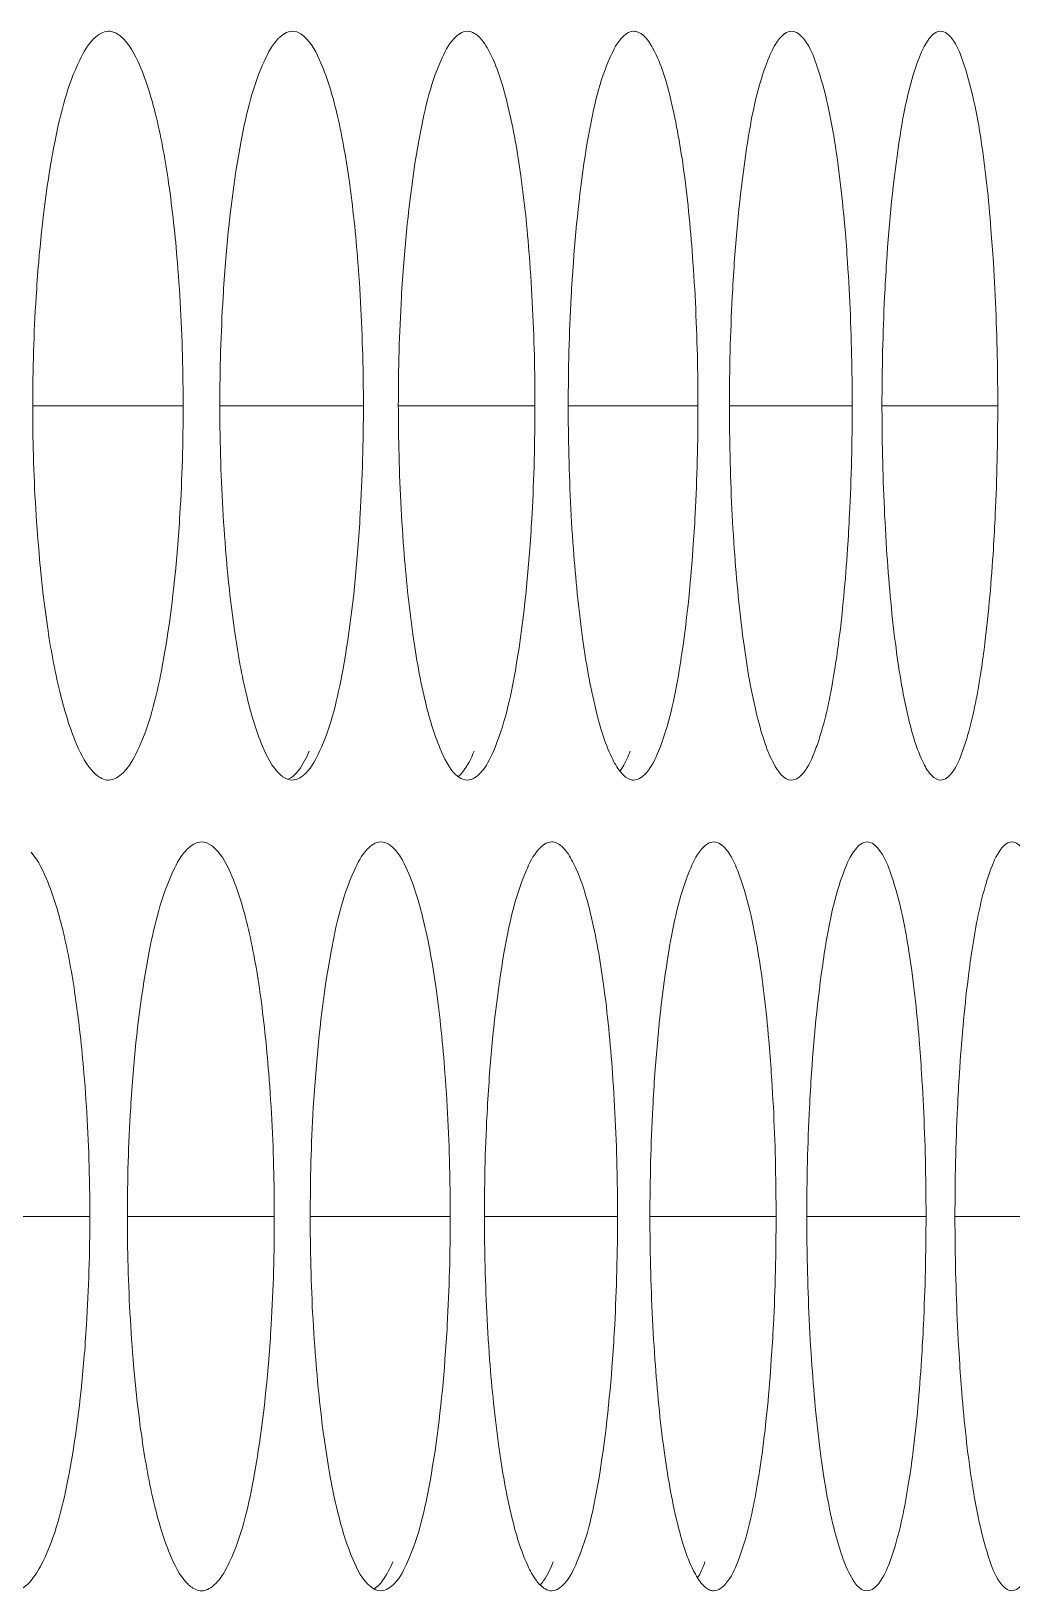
# Model space of a CAD drawing. Header units: millimetres. Extents: x 1177 to 4147, y 93 to 2194.
# Drawn here: x 2906.93 to 2914.79, y 1810.76 to 1823.26 of the extents above; entities that cross this region are included whole.
import ezdxf

# ---------------------------------------------------------------- set-up
doc = ezdxf.new("R2010")
doc.units = ezdxf.units.MM
doc.header["$LTSCALE"] = 0.1
doc.layers.add('标注', color=251, linetype='Continuous', lineweight=9)

msp = doc.modelspace()

# ---------------------------------------------------------------- linework, layer by layer
at = {"layer": '标注'}
for p, q in [((2906.944, 1820.255), (2908.15, 1820.255)), ((2908.444, 1820.255), (2909.595, 1820.255)), ((2909.875, 1820.255), (2910.97, 1820.255)), ((2911.237, 1820.255), (2912.277, 1820.255)), ((2912.529, 1820.255), (2913.513, 1820.255)), ((2913.752, 1820.255), (2914.68, 1820.255)), ((2906.168, 1813.76), (2907.402, 1813.76)), ((2907.703, 1813.76), (2908.881, 1813.76)), ((2909.169, 1813.76), (2910.291, 1813.76)), ((2910.565, 1813.76), (2911.632, 1813.76)), ((2911.892, 1813.76), (2912.903, 1813.76)), ((2913.149, 1813.76), (2914.105, 1813.76)), ((2914.337, 1813.76), (2915.237, 1813.76))]:
    msp.add_line(p, q, dxfattribs=at)
for points, knots in [([(2907.553, 1823.255), (2907.509, 1823.255), (2907.404, 1823.185), (2907.351, 1823.085), (2907.321, 1823.024)], [0, 0, 0, 0, 0.389659, 1, 1, 1, 1]), ([(2907.677, 1823.189), (2907.667, 1823.199), (2907.633, 1823.232), (2907.586, 1823.255), (2907.553, 1823.255)], [0, 0, 0, 0, 0.295107, 1, 1, 1, 1]), ([(2908.104, 1821.403), (2908.087, 1821.614), (2908.045, 1822.003), (2907.954, 1822.523), (2907.84, 1822.912), (2907.739, 1823.122), (2907.677, 1823.189)], [0, 0, 0, 0, 0.343252, 0.632232, 0.852748, 1, 1, 1, 1]), ([(2909.025, 1823.255), (2908.983, 1823.255), (2908.882, 1823.183), (2908.833, 1823.085), (2908.804, 1823.024)], [0, 0, 0, 0, 0.384136, 1, 1, 1, 1]), ([(2909.115, 1823.217), (2909.108, 1823.223), (2909.082, 1823.243), (2909.049, 1823.255), (2909.025, 1823.255)], [0, 0, 0, 0, 0.282086, 1, 1, 1, 1]), ([(2909.551, 1821.403), (2909.534, 1821.624), (2909.492, 1822.028), (2909.399, 1822.566), (2909.285, 1822.953), (2909.18, 1823.161), (2909.115, 1823.217)], [0, 0, 0, 0, 0.353299, 0.646273, 0.86342, 1, 1, 1, 1]), ([(2910.428, 1823.255), (2910.388, 1823.255), (2910.291, 1823.181), (2910.245, 1823.085), (2910.218, 1823.024)], [0, 0, 0, 0, 0.378328, 1, 1, 1, 1]), ([(2910.929, 1821.403), (2910.912, 1821.635), (2910.871, 1822.056), (2910.775, 1822.606), (2910.671, 1822.968), (2910.57, 1823.159), (2910.514, 1823.221), (2910.485, 1823.238)], [0, 0, 0, 0, 0.364158, 0.661207, 0.874207, 0.947517, 1, 1, 1, 1]), ([(2911.762, 1823.255), (2911.723, 1823.255), (2911.63, 1823.179), (2911.589, 1823.084), (2911.563, 1823.024)], [0, 0, 0, 0, 0.37223, 1, 1, 1, 1]), ([(2912.237, 1821.403), (2912.22, 1821.645), (2912.179, 1822.083), (2912.083, 1822.647), (2911.978, 1823.01), (2911.876, 1823.191), (2911.817, 1823.243), (2911.788, 1823.251)], [0, 0, 0, 0, 0.376417, 0.678059, 0.88637, 0.953961, 1, 1, 1, 1]), ([(2913.027, 1823.255), (2912.989, 1823.255), (2912.9, 1823.177), (2912.862, 1823.084), (2912.838, 1823.024)], [0, 0, 0, 0, 0.36584, 1, 1, 1, 1]), ([(2913.372, 1822.376), (2913.336, 1822.595), (2913.276, 1822.883), (2913.153, 1823.177), (2913.064, 1823.255), (2913.027, 1823.255)], [0, 0, 0, 0, 0.68404, 0.884461, 1, 1, 1, 1]), ([(2914.222, 1823.255), (2914.185, 1823.255), (2914.101, 1823.174), (2914.066, 1823.084), (2914.043, 1823.024)], [0, 0, 0, 0, 0.359161, 1, 1, 1, 1]), ([(2914.547, 1822.376), (2914.514, 1822.595), (2914.456, 1822.882), (2914.342, 1823.174), (2914.258, 1823.255), (2914.222, 1823.255)], [0, 0, 0, 0, 0.688296, 0.888112, 1, 1, 1, 1]), ([(2907.321, 1823.024), (2907.222, 1822.821), (2907.088, 1822.277), (2907.019, 1821.729), (2906.992, 1821.403)], [0, 0, 0, 0, 0.407744, 1, 1, 1, 1]), ([(2908.804, 1823.024), (2908.709, 1822.82), (2908.581, 1822.276), (2908.516, 1821.729), (2908.49, 1821.403)], [0, 0, 0, 0, 0.407017, 1, 1, 1, 1]), ([(2910.218, 1823.024), (2910.128, 1822.819), (2910.006, 1822.275), (2909.944, 1821.729), (2909.919, 1821.403)], [0, 0, 0, 0, 0.406317, 1, 1, 1, 1]), ([(2911.563, 1823.024), (2911.476, 1822.818), (2911.361, 1822.274), (2911.302, 1821.729), (2911.278, 1821.403)], [0, 0, 0, 0, 0.405644, 1, 1, 1, 1]), ([(2912.838, 1823.024), (2912.755, 1822.817), (2912.647, 1822.273), (2912.591, 1821.728), (2912.568, 1821.403)], [0, 0, 0, 0, 0.405, 1, 1, 1, 1]), ([(2914.043, 1823.024), (2913.965, 1822.816), (2913.863, 1822.273), (2913.81, 1821.728), (2913.789, 1821.403)], [0, 0, 0, 0, 0.404385, 1, 1, 1, 1]), ([(2913.476, 1821.403), (2913.47, 1821.491), (2913.445, 1821.817), (2913.41, 1822.142), (2913.372, 1822.376)], [0, 0, 0, 0, 0.272672, 1, 1, 1, 1]), ([(2914.645, 1821.403), (2914.639, 1821.491), (2914.616, 1821.817), (2914.583, 1822.141), (2914.547, 1822.376)], [0, 0, 0, 0, 0.272763, 1, 1, 1, 1]), ([(2906.992, 1821.403), (2906.984, 1821.31), (2906.956, 1820.928), (2906.944, 1820.546), (2906.944, 1820.255)], [0, 0, 0, 0, 0.241968, 1, 1, 1, 1]), ([(2908.15, 1820.255), (2908.15, 1820.353), (2908.146, 1820.736), (2908.127, 1821.119), (2908.104, 1821.403)], [0, 0, 0, 0, 0.255908, 1, 1, 1, 1]), ([(2908.49, 1821.403), (2908.482, 1821.31), (2908.456, 1820.928), (2908.444, 1820.545), (2908.444, 1820.255)], [0, 0, 0, 0, 0.241932, 1, 1, 1, 1]), ([(2909.595, 1820.255), (2909.595, 1820.353), (2909.591, 1820.736), (2909.573, 1821.119), (2909.551, 1821.403)], [0, 0, 0, 0, 0.255929, 1, 1, 1, 1]), ([(2909.919, 1821.403), (2909.911, 1821.31), (2909.886, 1820.928), (2909.875, 1820.545), (2909.875, 1820.255)], [0, 0, 0, 0, 0.241898, 1, 1, 1, 1]), ([(2910.97, 1820.255), (2910.97, 1820.353), (2910.967, 1820.736), (2910.95, 1821.119), (2910.929, 1821.403)], [0, 0, 0, 0, 0.255949, 1, 1, 1, 1]), ([(2911.278, 1821.403), (2911.271, 1821.31), (2911.247, 1820.928), (2911.237, 1820.545), (2911.237, 1820.255)], [0, 0, 0, 0, 0.241865, 1, 1, 1, 1]), ([(2912.277, 1820.255), (2912.277, 1820.353), (2912.273, 1820.736), (2912.257, 1821.119), (2912.237, 1821.403)], [0, 0, 0, 0, 0.255968, 1, 1, 1, 1]), ([(2912.568, 1821.403), (2912.562, 1821.31), (2912.539, 1820.928), (2912.529, 1820.545), (2912.529, 1820.255)], [0, 0, 0, 0, 0.241834, 1, 1, 1, 1]), ([(2913.513, 1820.255), (2913.513, 1820.353), (2913.51, 1820.736), (2913.495, 1821.119), (2913.476, 1821.403)], [0, 0, 0, 0, 0.255986, 1, 1, 1, 1]), ([(2913.789, 1821.403), (2913.783, 1821.31), (2913.761, 1820.928), (2913.752, 1820.545), (2913.752, 1820.255)], [0, 0, 0, 0, 0.241805, 1, 1, 1, 1]), ([(2914.68, 1820.255), (2914.68, 1820.353), (2914.677, 1820.736), (2914.663, 1821.118), (2914.645, 1821.403)], [0, 0, 0, 0, 0.256003, 1, 1, 1, 1]), ([(2906.944, 1820.255), (2906.944, 1820.157), (2906.948, 1819.775), (2906.967, 1819.392), (2906.992, 1819.108)], [0, 0, 0, 0, 0.255891, 1, 1, 1, 1]), ([(2908.104, 1819.108), (2908.112, 1819.2), (2908.139, 1819.582), (2908.15, 1819.965), (2908.15, 1820.255)], [0, 0, 0, 0, 0.24194, 1, 1, 1, 1]), ([(2908.444, 1820.255), (2908.444, 1820.157), (2908.448, 1819.775), (2908.467, 1819.392), (2908.49, 1819.108)], [0, 0, 0, 0, 0.255912, 1, 1, 1, 1]), ([(2909.551, 1819.108), (2909.558, 1819.2), (2909.584, 1819.582), (2909.595, 1819.965), (2909.595, 1820.255)], [0, 0, 0, 0, 0.241906, 1, 1, 1, 1]), ([(2909.875, 1820.255), (2909.875, 1820.157), (2909.879, 1819.775), (2909.897, 1819.392), (2909.919, 1819.108)], [0, 0, 0, 0, 0.255933, 1, 1, 1, 1]), ([(2910.929, 1819.108), (2910.936, 1819.2), (2910.96, 1819.582), (2910.97, 1819.965), (2910.97, 1820.255)], [0, 0, 0, 0, 0.241873, 1, 1, 1, 1]), ([(2911.237, 1820.255), (2911.237, 1820.157), (2911.241, 1819.775), (2911.257, 1819.392), (2911.278, 1819.108)], [0, 0, 0, 0, 0.255953, 1, 1, 1, 1]), ([(2912.237, 1819.108), (2912.244, 1819.2), (2912.267, 1819.582), (2912.277, 1819.965), (2912.277, 1820.255)], [0, 0, 0, 0, 0.241842, 1, 1, 1, 1]), ([(2912.529, 1820.255), (2912.529, 1820.157), (2912.533, 1819.775), (2912.548, 1819.392), (2912.568, 1819.108)], [0, 0, 0, 0, 0.255971, 1, 1, 1, 1]), ([(2913.476, 1819.108), (2913.482, 1819.2), (2913.504, 1819.582), (2913.513, 1819.965), (2913.513, 1820.255)], [0, 0, 0, 0, 0.241812, 1, 1, 1, 1]), ([(2913.752, 1820.255), (2913.752, 1820.157), (2913.755, 1819.775), (2913.77, 1819.392), (2913.789, 1819.108)], [0, 0, 0, 0, 0.255989, 1, 1, 1, 1]), ([(2914.645, 1819.108), (2914.651, 1819.2), (2914.671, 1819.582), (2914.68, 1819.965), (2914.68, 1820.255)], [0, 0, 0, 0, 0.241784, 1, 1, 1, 1]), ([(2906.992, 1819.108), (2907.009, 1818.9), (2907.051, 1818.517), (2907.143, 1818.003), (2907.257, 1817.615), (2907.357, 1817.404), (2907.417, 1817.334)], [0, 0, 0, 0, 0.339935, 0.62764, 0.849308, 1, 1, 1, 1]), ([(2907.782, 1817.487), (2907.88, 1817.69), (2908.011, 1818.234), (2908.078, 1818.782), (2908.104, 1819.108)], [0, 0, 0, 0, 0.407475, 1, 1, 1, 1]), ([(2908.49, 1819.108), (2908.507, 1818.89), (2908.55, 1818.491), (2908.643, 1817.959), (2908.758, 1817.572), (2908.861, 1817.363), (2908.925, 1817.303)], [0, 0, 0, 0, 0.349668, 0.641268, 0.859711, 1, 1, 1, 1]), ([(2909.244, 1817.487), (2909.338, 1817.691), (2909.463, 1818.235), (2909.526, 1818.782), (2909.551, 1819.108)], [0, 0, 0, 0, 0.406757, 1, 1, 1, 1]), ([(2909.919, 1819.108), (2909.936, 1818.88), (2909.978, 1818.465), (2910.074, 1817.916), (2910.189, 1817.532), (2910.294, 1817.326), (2910.361, 1817.279)], [0, 0, 0, 0, 0.360647, 0.656591, 0.871311, 1, 1, 1, 1]), ([(2910.637, 1817.487), (2910.726, 1817.692), (2910.845, 1818.236), (2910.905, 1818.782), (2910.929, 1819.108)], [0, 0, 0, 0, 0.406066, 1, 1, 1, 1]), ([(2911.278, 1819.108), (2911.296, 1818.869), (2911.338, 1818.437), (2911.435, 1817.877), (2911.54, 1817.515), (2911.642, 1817.33), (2911.698, 1817.274), (2911.727, 1817.263)], [0, 0, 0, 0, 0.372333, 0.672575, 0.882635, 0.952132, 1, 1, 1, 1]), ([(2911.96, 1817.487), (2912.045, 1817.693), (2912.157, 1818.237), (2912.214, 1818.782), (2912.237, 1819.108)], [0, 0, 0, 0, 0.405403, 1, 1, 1, 1]), ([(2912.568, 1819.108), (2912.586, 1818.855), (2912.629, 1818.403), (2912.715, 1817.885), (2912.808, 1817.559), (2912.877, 1817.386), (2912.962, 1817.255), (2913.027, 1817.255)], [0, 0, 0, 0, 0.389161, 0.695877, 0.811486, 0.900262, 1, 1, 1, 1]), ([(2913.372, 1818.135), (2913.384, 1818.207), (2913.43, 1818.53), (2913.459, 1818.856), (2913.476, 1819.108)], [0, 0, 0, 0, 0.224828, 1, 1, 1, 1]), ([(2913.789, 1819.108), (2913.805, 1818.856), (2913.845, 1818.404), (2913.937, 1817.828), (2914.039, 1817.467), (2914.136, 1817.295), (2914.196, 1817.255), (2914.222, 1817.255)], [0, 0, 0, 0, 0.389812, 0.696656, 0.899917, 0.961012, 1, 1, 1, 1]), ([(2914.547, 1818.135), (2914.558, 1818.207), (2914.602, 1818.53), (2914.629, 1818.856), (2914.645, 1819.108)], [0, 0, 0, 0, 0.224714, 1, 1, 1, 1]), ([(2913.214, 1817.487), (2913.23, 1817.528), (2913.301, 1817.739), (2913.344, 1817.959), (2913.372, 1818.135)], [0, 0, 0, 0, 0.199302, 1, 1, 1, 1]), ([(2914.398, 1817.487), (2914.413, 1817.528), (2914.48, 1817.74), (2914.52, 1817.959), (2914.547, 1818.135)], [0, 0, 0, 0, 0.198767, 1, 1, 1, 1]), ([(2907.553, 1817.255), (2907.596, 1817.255), (2907.701, 1817.326), (2907.752, 1817.425), (2907.782, 1817.487)], [0, 0, 0, 0, 0.389686, 1, 1, 1, 1]), ([(2908.989, 1817.262), (2909.025, 1817.275), (2909.096, 1817.348), (2909.138, 1817.434), (2909.161, 1817.487)], [0, 0, 0, 0, 0.398504, 1, 1, 1, 1]), ([(2909.025, 1817.255), (2909.067, 1817.255), (2909.168, 1817.328), (2909.216, 1817.426), (2909.244, 1817.487)], [0, 0, 0, 0, 0.384127, 1, 1, 1, 1]), ([(2910.356, 1817.285), (2910.368, 1817.295), (2910.423, 1817.353), (2910.458, 1817.427), (2910.482, 1817.487)], [0, 0, 0, 0, 0.193099, 1, 1, 1, 1]), ([(2910.428, 1817.255), (2910.469, 1817.255), (2910.566, 1817.33), (2910.61, 1817.426), (2910.637, 1817.487)], [0, 0, 0, 0, 0.37828, 1, 1, 1, 1]), ([(2911.653, 1817.329), (2911.661, 1817.34), (2911.693, 1817.389), (2911.717, 1817.443), (2911.734, 1817.487)], [0, 0, 0, 0, 0.212146, 1, 1, 1, 1]), ([(2911.762, 1817.255), (2911.801, 1817.255), (2911.894, 1817.332), (2911.935, 1817.426), (2911.96, 1817.487)], [0, 0, 0, 0, 0.372142, 1, 1, 1, 1]), ([(2913.027, 1817.255), (2913.064, 1817.255), (2913.153, 1817.334), (2913.19, 1817.427), (2913.214, 1817.487)], [0, 0, 0, 0, 0.36571, 1, 1, 1, 1]), ([(2914.222, 1817.255), (2914.258, 1817.255), (2914.342, 1817.336), (2914.376, 1817.427), (2914.398, 1817.487)], [0, 0, 0, 0, 0.358988, 1, 1, 1, 1]), ([(2907.417, 1817.334), (2907.428, 1817.322), (2907.464, 1817.284), (2907.516, 1817.255), (2907.553, 1817.255)], [0, 0, 0, 0, 0.300688, 1, 1, 1, 1]), ([(2908.925, 1817.303), (2908.933, 1817.296), (2908.961, 1817.271), (2908.998, 1817.255), (2909.025, 1817.255)], [0, 0, 0, 0, 0.288207, 1, 1, 1, 1]), ([(2907.355, 1814.907), (2907.337, 1815.114), (2907.296, 1815.495), (2907.205, 1816.007), (2907.092, 1816.395), (2906.992, 1816.606), (2906.932, 1816.677)], [0, 0, 0, 0, 0.338668, 0.625811, 0.847843, 1, 1, 1, 1]), ([(2908.298, 1816.76), (2908.254, 1816.76), (2908.151, 1816.689), (2908.101, 1816.59), (2908.071, 1816.528)], [0, 0, 0, 0, 0.386933, 1, 1, 1, 1]), ([(2908.404, 1816.708), (2908.396, 1816.716), (2908.366, 1816.743), (2908.326, 1816.76), (2908.298, 1816.76)], [0, 0, 0, 0, 0.288854, 1, 1, 1, 1]), ([(2908.836, 1814.907), (2908.819, 1815.124), (2908.778, 1815.52), (2908.685, 1816.05), (2908.571, 1816.438), (2908.468, 1816.647), (2908.404, 1816.708)], [0, 0, 0, 0, 0.348125, 0.639047, 0.857939, 1, 1, 1, 1]), ([(2909.735, 1816.76), (2909.694, 1816.76), (2909.595, 1816.687), (2909.548, 1816.59), (2909.52, 1816.528)], [0, 0, 0, 0, 0.381268, 1, 1, 1, 1]), ([(2910.249, 1814.907), (2910.232, 1815.134), (2910.19, 1815.546), (2910.096, 1816.093), (2909.981, 1816.478), (2909.876, 1816.684), (2909.809, 1816.733)], [0, 0, 0, 0, 0.358786, 0.65392, 0.869192, 1, 1, 1, 1]), ([(2911.104, 1816.76), (2911.064, 1816.76), (2910.969, 1816.685), (2910.926, 1816.589), (2910.899, 1816.528)], [0, 0, 0, 0, 0.375316, 1, 1, 1, 1]), ([(2911.592, 1814.907), (2911.575, 1815.145), (2911.534, 1815.574), (2911.438, 1816.132), (2911.333, 1816.494), (2911.231, 1816.681), (2911.174, 1816.738), (2911.145, 1816.751)], [0, 0, 0, 0, 0.370156, 0.669475, 0.880231, 0.950761, 1, 1, 1, 1]), ([(2912.403, 1816.76), (2912.365, 1816.76), (2912.274, 1816.683), (2912.234, 1816.589), (2912.209, 1816.528)], [0, 0, 0, 0, 0.369072, 1, 1, 1, 1]), ([(2912.758, 1815.881), (2912.722, 1816.1), (2912.66, 1816.388), (2912.532, 1816.682), (2912.442, 1816.76), (2912.403, 1816.76)], [0, 0, 0, 0, 0.68191, 0.882647, 1, 1, 1, 1]), ([(2913.633, 1816.76), (2913.596, 1816.76), (2913.509, 1816.68), (2913.473, 1816.589), (2913.449, 1816.528)], [0, 0, 0, 0, 0.362536, 1, 1, 1, 1]), ([(2913.968, 1815.881), (2913.934, 1816.1), (2913.875, 1816.387), (2913.756, 1816.68), (2913.67, 1816.76), (2913.633, 1816.76)], [0, 0, 0, 0, 0.686169, 0.886283, 1, 1, 1, 1]), ([(2914.793, 1816.76), (2914.757, 1816.76), (2914.675, 1816.678), (2914.642, 1816.589), (2914.62, 1816.528)], [0, 0, 0, 0, 0.355714, 1, 1, 1, 1]), ([(2915.108, 1815.881), (2915.076, 1816.1), (2915.02, 1816.387), (2914.91, 1816.678), (2914.828, 1816.76), (2914.793, 1816.76)], [0, 0, 0, 0, 0.690419, 0.889948, 1, 1, 1, 1]), ([(2908.071, 1816.528), (2907.975, 1816.325), (2907.843, 1815.781), (2907.776, 1815.234), (2907.749, 1814.907)], [0, 0, 0, 0, 0.407378, 1, 1, 1, 1]), ([(2909.52, 1816.528), (2909.427, 1816.324), (2909.302, 1815.78), (2909.239, 1815.234), (2909.213, 1814.907)], [0, 0, 0, 0, 0.406664, 1, 1, 1, 1]), ([(2910.899, 1816.528), (2910.811, 1816.323), (2910.692, 1815.779), (2910.632, 1815.233), (2910.607, 1814.907)], [0, 0, 0, 0, 0.405977, 1, 1, 1, 1]), ([(2912.209, 1816.528), (2912.125, 1816.322), (2912.013, 1815.779), (2911.955, 1815.233), (2911.932, 1814.907)], [0, 0, 0, 0, 0.405318, 1, 1, 1, 1]), ([(2913.449, 1816.528), (2913.369, 1816.321), (2913.264, 1815.778), (2913.209, 1815.233), (2913.187, 1814.907)], [0, 0, 0, 0, 0.404689, 1, 1, 1, 1]), ([(2914.62, 1816.528), (2914.605, 1816.487), (2914.538, 1816.275), (2914.498, 1816.056), (2914.472, 1815.881)], [0, 0, 0, 0, 0.198639, 1, 1, 1, 1]), ([(2912.865, 1814.907), (2912.859, 1814.996), (2912.834, 1815.322), (2912.797, 1815.647), (2912.758, 1815.881)], [0, 0, 0, 0, 0.272625, 1, 1, 1, 1]), ([(2914.069, 1814.907), (2914.064, 1814.996), (2914.04, 1815.322), (2914.005, 1815.646), (2913.968, 1815.881)], [0, 0, 0, 0, 0.272718, 1, 1, 1, 1]), ([(2914.472, 1815.881), (2914.461, 1815.808), (2914.417, 1815.485), (2914.389, 1815.16), (2914.373, 1814.907)], [0, 0, 0, 0, 0.224713, 1, 1, 1, 1]), ([(2907.402, 1813.76), (2907.402, 1813.858), (2907.398, 1814.241), (2907.379, 1814.624), (2907.355, 1814.907)], [0, 0, 0, 0, 0.255897, 1, 1, 1, 1]), ([(2907.749, 1814.907), (2907.742, 1814.815), (2907.714, 1814.433), (2907.703, 1814.05), (2907.703, 1813.76)], [0, 0, 0, 0, 0.24195, 1, 1, 1, 1]), ([(2908.881, 1813.76), (2908.881, 1813.858), (2908.877, 1814.241), (2908.859, 1814.623), (2908.836, 1814.907)], [0, 0, 0, 0, 0.255919, 1, 1, 1, 1]), ([(2909.213, 1814.907), (2909.205, 1814.815), (2909.179, 1814.433), (2909.169, 1814.05), (2909.169, 1813.76)], [0, 0, 0, 0, 0.241915, 1, 1, 1, 1]), ([(2910.291, 1813.76), (2910.291, 1813.858), (2910.288, 1814.241), (2910.27, 1814.623), (2910.249, 1814.907)], [0, 0, 0, 0, 0.255939, 1, 1, 1, 1]), ([(2910.607, 1814.907), (2910.6, 1814.815), (2910.575, 1814.433), (2910.565, 1814.05), (2910.565, 1813.76)], [0, 0, 0, 0, 0.241881, 1, 1, 1, 1]), ([(2911.632, 1813.76), (2911.632, 1813.858), (2911.629, 1814.241), (2911.612, 1814.623), (2911.592, 1814.907)], [0, 0, 0, 0, 0.255958, 1, 1, 1, 1]), ([(2911.932, 1814.907), (2911.925, 1814.815), (2911.902, 1814.433), (2911.892, 1814.05), (2911.892, 1813.76)], [0, 0, 0, 0, 0.24185, 1, 1, 1, 1]), ([(2912.903, 1813.76), (2912.903, 1813.858), (2912.9, 1814.241), (2912.885, 1814.623), (2912.865, 1814.907)], [0, 0, 0, 0, 0.255977, 1, 1, 1, 1]), ([(2913.187, 1814.907), (2913.181, 1814.815), (2913.159, 1814.433), (2913.149, 1814.05), (2913.149, 1813.76)], [0, 0, 0, 0, 0.24182, 1, 1, 1, 1]), ([(2914.105, 1813.76), (2914.105, 1813.858), (2914.102, 1814.241), (2914.088, 1814.623), (2914.069, 1814.907)], [0, 0, 0, 0, 0.255994, 1, 1, 1, 1]), ([(2914.373, 1814.907), (2914.367, 1814.815), (2914.346, 1814.433), (2914.337, 1814.05), (2914.337, 1813.76)], [0, 0, 0, 0, 0.241791, 1, 1, 1, 1]), ([(2907.355, 1812.613), (2907.363, 1812.705), (2907.39, 1813.087), (2907.402, 1813.47), (2907.402, 1813.76)], [0, 0, 0, 0, 0.241958, 1, 1, 1, 1]), ([(2907.703, 1813.76), (2907.703, 1813.662), (2907.707, 1813.279), (2907.726, 1812.897), (2907.749, 1812.613)], [0, 0, 0, 0, 0.255902, 1, 1, 1, 1]), ([(2908.836, 1812.613), (2908.844, 1812.705), (2908.87, 1813.087), (2908.881, 1813.47), (2908.881, 1813.76)], [0, 0, 0, 0, 0.241923, 1, 1, 1, 1]), ([(2909.169, 1813.76), (2909.169, 1813.662), (2909.172, 1813.279), (2909.19, 1812.897), (2909.213, 1812.613)], [0, 0, 0, 0, 0.255923, 1, 1, 1, 1]), ([(2910.249, 1812.613), (2910.256, 1812.705), (2910.281, 1813.087), (2910.291, 1813.47), (2910.291, 1813.76)], [0, 0, 0, 0, 0.241889, 1, 1, 1, 1]), ([(2910.565, 1813.76), (2910.565, 1813.662), (2910.569, 1813.279), (2910.586, 1812.897), (2910.607, 1812.613)], [0, 0, 0, 0, 0.255943, 1, 1, 1, 1]), ([(2911.592, 1812.613), (2911.599, 1812.705), (2911.622, 1813.087), (2911.632, 1813.47), (2911.632, 1813.76)], [0, 0, 0, 0, 0.241857, 1, 1, 1, 1]), ([(2911.892, 1813.76), (2911.892, 1813.662), (2911.895, 1813.28), (2911.912, 1812.897), (2911.932, 1812.613)], [0, 0, 0, 0, 0.255962, 1, 1, 1, 1]), ([(2912.865, 1812.613), (2912.872, 1812.705), (2912.894, 1813.087), (2912.903, 1813.47), (2912.903, 1813.76)], [0, 0, 0, 0, 0.241827, 1, 1, 1, 1]), ([(2913.149, 1813.76), (2913.149, 1813.662), (2913.153, 1813.28), (2913.168, 1812.897), (2913.187, 1812.613)], [0, 0, 0, 0, 0.25598, 1, 1, 1, 1]), ([(2914.069, 1812.613), (2914.075, 1812.705), (2914.096, 1813.087), (2914.105, 1813.47), (2914.105, 1813.76)], [0, 0, 0, 0, 0.241798, 1, 1, 1, 1]), ([(2914.337, 1813.76), (2914.337, 1813.662), (2914.34, 1813.28), (2914.355, 1812.897), (2914.373, 1812.613)], [0, 0, 0, 0, 0.255998, 1, 1, 1, 1]), ([(2907.025, 1810.992), (2907.125, 1811.194), (2907.26, 1811.739), (2907.327, 1812.286), (2907.355, 1812.613)], [0, 0, 0, 0, 0.407843, 1, 1, 1, 1]), ([(2907.749, 1812.613), (2907.767, 1812.4), (2907.809, 1812.009), (2907.902, 1811.486), (2908.016, 1811.098), (2908.118, 1810.888), (2908.18, 1810.822)], [0, 0, 0, 0, 0.344652, 0.634249, 0.854362, 1, 1, 1, 1]), ([(2908.522, 1810.992), (2908.617, 1811.195), (2908.746, 1811.74), (2908.81, 1812.287), (2908.836, 1812.613)], [0, 0, 0, 0, 0.407112, 1, 1, 1, 1]), ([(2909.213, 1812.613), (2909.23, 1812.39), (2909.273, 1811.983), (2909.367, 1811.442), (2909.482, 1811.056), (2909.586, 1810.849), (2909.652, 1810.795)], [0, 0, 0, 0, 0.354996, 0.648712, 0.865362, 1, 1, 1, 1]), ([(2909.949, 1810.992), (2910.041, 1811.196), (2910.162, 1811.741), (2910.224, 1812.287), (2910.249, 1812.613)], [0, 0, 0, 0, 0.406408, 1, 1, 1, 1]), ([(2910.607, 1812.613), (2910.625, 1812.379), (2910.667, 1811.955), (2910.763, 1811.403), (2910.868, 1811.041), (2910.969, 1810.851), (2911.024, 1810.791), (2911.053, 1810.775)], [0, 0, 0, 0, 0.366167, 0.664077, 0.876453, 0.948818, 1, 1, 1, 1]), ([(2911.307, 1810.992), (2911.395, 1811.197), (2911.51, 1811.741), (2911.568, 1812.287), (2911.592, 1812.613)], [0, 0, 0, 0, 0.405731, 1, 1, 1, 1]), ([(2911.932, 1812.613), (2911.949, 1812.368), (2911.991, 1811.928), (2912.088, 1811.362), (2912.194, 1810.999), (2912.296, 1810.82), (2912.355, 1810.77), (2912.383, 1810.763)], [0, 0, 0, 0, 0.378761, 0.681383, 0.888916, 0.955378, 1, 1, 1, 1]), ([(2912.758, 1811.64), (2912.77, 1811.712), (2912.818, 1812.035), (2912.848, 1812.36), (2912.865, 1812.613)], [0, 0, 0, 0, 0.224887, 1, 1, 1, 1]), ([(2913.187, 1812.613), (2913.204, 1812.36), (2913.246, 1811.908), (2913.329, 1811.39), (2913.42, 1811.064), (2913.487, 1810.893), (2913.569, 1810.76), (2913.633, 1810.76)], [0, 0, 0, 0, 0.390043, 0.697257, 0.812903, 0.901523, 1, 1, 1, 1]), ([(2913.968, 1811.64), (2913.98, 1811.712), (2914.025, 1812.035), (2914.053, 1812.36), (2914.069, 1812.613)], [0, 0, 0, 0, 0.22477, 1, 1, 1, 1]), ([(2914.373, 1812.613), (2914.378, 1812.524), (2914.402, 1812.199), (2914.436, 1811.874), (2914.472, 1811.64)], [0, 0, 0, 0, 0.272759, 1, 1, 1, 1]), ([(2912.596, 1810.992), (2912.612, 1811.033), (2912.685, 1811.244), (2912.729, 1811.464), (2912.758, 1811.64)], [0, 0, 0, 0, 0.199577, 1, 1, 1, 1]), ([(2913.815, 1810.992), (2913.83, 1811.033), (2913.899, 1811.245), (2913.941, 1811.464), (2913.968, 1811.64)], [0, 0, 0, 0, 0.199032, 1, 1, 1, 1]), ([(2914.472, 1811.64), (2914.505, 1811.421), (2914.562, 1811.133), (2914.675, 1810.842), (2914.757, 1810.76), (2914.793, 1810.76)], [0, 0, 0, 0, 0.690007, 0.889741, 1, 1, 1, 1]), ([(2906.79, 1810.76), (2906.811, 1810.76), (2906.871, 1810.777), (2906.954, 1810.861), (2907.001, 1810.943), (2907.025, 1810.992)], [0, 0, 0, 0, 0.180756, 0.523667, 1, 1, 1, 1]), ([(2908.298, 1810.76), (2908.341, 1810.76), (2908.443, 1810.832), (2908.493, 1810.93), (2908.522, 1810.992)], [0, 0, 0, 0, 0.386942, 1, 1, 1, 1]), ([(2909.681, 1810.776), (2909.712, 1810.794), (2909.771, 1810.864), (2909.81, 1810.943), (2909.831, 1810.991)], [0, 0, 0, 0, 0.409155, 1, 1, 1, 1]), ([(2909.735, 1810.76), (2909.777, 1810.76), (2909.876, 1810.834), (2909.922, 1810.931), (2909.949, 1810.992)], [0, 0, 0, 0, 0.38124, 1, 1, 1, 1]), ([(2911.014, 1810.809), (2911.023, 1810.819), (2911.066, 1810.875), (2911.096, 1810.94), (2911.117, 1810.991)], [0, 0, 0, 0, 0.202158, 1, 1, 1, 1]), ([(2911.104, 1810.76), (2911.144, 1810.76), (2911.239, 1810.836), (2911.281, 1810.931), (2911.307, 1810.992)], [0, 0, 0, 0, 0.375248, 1, 1, 1, 1]), ([(2912.276, 1810.866), (2912.281, 1810.875), (2912.303, 1810.916), (2912.321, 1810.958), (2912.333, 1810.991)], [0, 0, 0, 0, 0.222587, 1, 1, 1, 1]), ([(2912.403, 1810.76), (2912.442, 1810.76), (2912.532, 1810.838), (2912.571, 1810.931), (2912.596, 1810.992)], [0, 0, 0, 0, 0.368963, 1, 1, 1, 1]), ([(2913.633, 1810.76), (2913.67, 1810.76), (2913.756, 1810.84), (2913.792, 1810.931), (2913.815, 1810.992)], [0, 0, 0, 0, 0.362385, 1, 1, 1, 1]), ([(2914.793, 1810.76), (2914.828, 1810.76), (2914.91, 1810.843), (2914.942, 1810.932), (2914.964, 1810.992)], [0, 0, 0, 0, 0.35552, 1, 1, 1, 1]), ([(2908.18, 1810.822), (2908.189, 1810.813), (2908.221, 1810.782), (2908.266, 1810.76), (2908.298, 1810.76)], [0, 0, 0, 0, 0.294748, 1, 1, 1, 1]), ([(2909.652, 1810.795), (2909.658, 1810.789), (2909.683, 1810.771), (2909.714, 1810.76), (2909.735, 1810.76)], [0, 0, 0, 0, 0.281138, 1, 1, 1, 1]), ([(2912.383, 1810.763), (2912.386, 1810.762), (2912.393, 1810.761), (2912.4, 1810.76), (2912.403, 1810.76)], [0, 0, 0, 0, 0.50399, 1, 1, 1, 1])]:
    msp.add_open_spline(points, degree=3, knots=knots, dxfattribs=at)
for points in [[(2910.485, 1823.238), (2910.468, 1823.248), (2910.448, 1823.255), (2910.428, 1823.255)], [(2911.788, 1823.251), (2911.78, 1823.254), (2911.771, 1823.255), (2911.762, 1823.255)], [(2910.361, 1817.279), (2910.381, 1817.265), (2910.405, 1817.255), (2910.428, 1817.255)], [(2911.727, 1817.263), (2911.738, 1817.258), (2911.75, 1817.255), (2911.762, 1817.255)], [(2909.809, 1816.733), (2909.788, 1816.749), (2909.761, 1816.76), (2909.735, 1816.76)], [(2911.145, 1816.751), (2911.133, 1816.757), (2911.118, 1816.76), (2911.104, 1816.76)], [(2911.053, 1810.775), (2911.068, 1810.766), (2911.086, 1810.76), (2911.104, 1810.76)]]:
    msp.add_open_spline(points, degree=3, dxfattribs=at)

doc.saveas('drawing.dxf')
